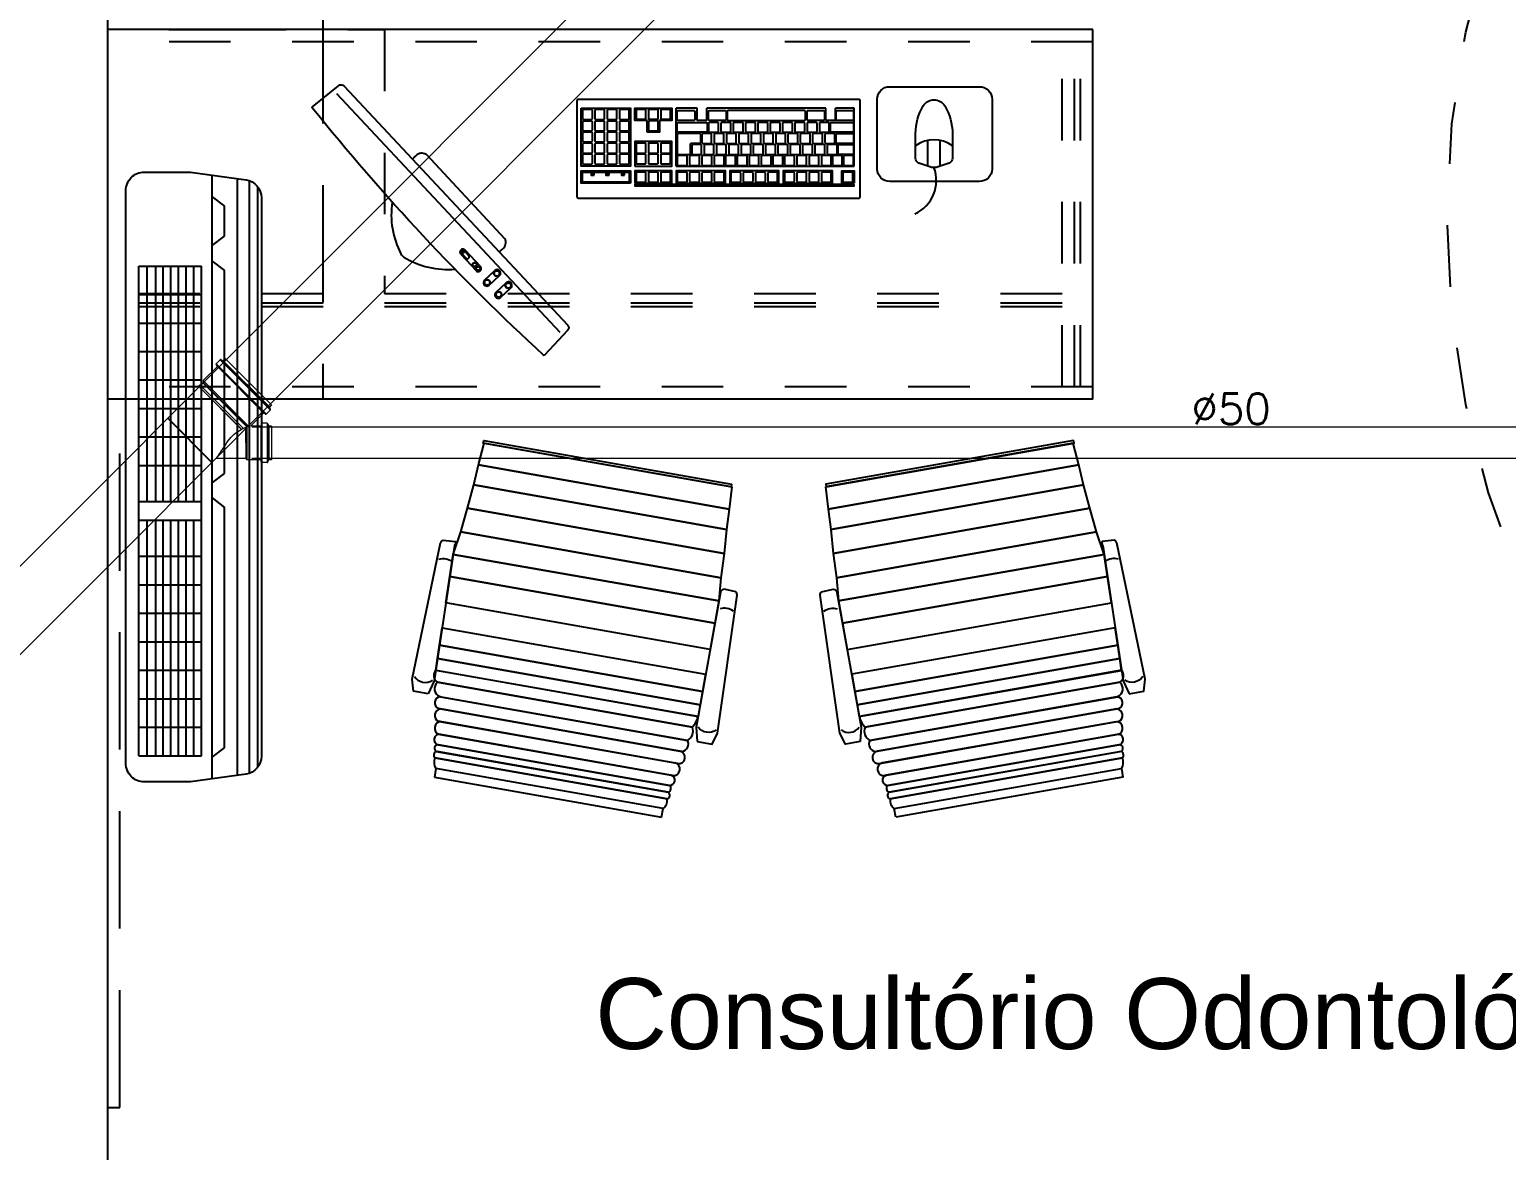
# Model space of a CAD drawing. Header units: millimetres. Extents: x 1573 to 2177, y 1587 to 1932.
# Drawn here: x 1780.855 to 1783.253, y 1907.322 to 1909.142 of the extents above; entities that cross this region are included whole.
import ezdxf
from ezdxf.enums import TextEntityAlignment as Align

# ---------------------------------------------------------------- set-up
doc = ezdxf.new("R2010")
doc.units = ezdxf.units.MM
doc.header["$LTSCALE"] = 0.03
doc.linetypes.add('HIDDEN', pattern=[9.525, 6.35, -3.175])
for name, color, linetype in [('-HIDRO', 8, 'Continuous'), ('Texto-Tubos', 7, 'Continuous'), ('Tinterno', 9, 'Continuous')]:
    doc.layers.add(name, color=color, linetype=linetype)
doc.layers.add('TigreCad', color=2, linetype='Continuous', lineweight=13)
doc.styles.add('ARIAL', font='arial.ttf')
doc.styles.add('TCTUBOS-TXT', font='txt.shx')

# ---------------------------------------------------------------- blocks, each defined once
blk = doc.blocks.new('26277469p')
at = {"layer": 'TigreCad'}
for p, q in [((78, 50.8), (6, 50.8)), ((78, 50.8), (78.1, 52.3)), ((78, -46.9), (78, 50.8)), ((78.1, -46.9), (78.1, 52.3)), ((81.1, 52.3), (78.1, 52.3)), ((81.1, -47.9), (81.1, 52.3)), ((81.2, 50.8), (81.1, 52.3)), ((81.2, -48), (81.2, 50.8)), ((87.4, 50.8), (81.2, 50.8)), ((89.8, 53.2), (87.4, 50.8)), ((89.8, -51.8), (89.8, 53.2)), ((121.7, 53.2), (89.8, 53.2)), ((122.9, 56.7), (122.7, 54.2)), ((133.3, 57.6), (123.9, 57.6)), ((123.9, 56.6), (123.9, -56.7)), ((133.3, 56.6), (133.3, -56.7)), ((134.3, 56.9), (135.1, 54)), ((140.5, 53.2), (136.1, 53.2)), ((140.5, 53.2), (140.5, -53.3)), ((14.9, -50.8), (6, -50.8)), ((49.6, -85.4), (14.9, -50.8)), ((49.6, -88.3), (87.3, -50.5)), ((106.9, -63.4), (63.4, -106.9)), ((113.6, -70.1), (70.1, -113.6)), ((103.4, -64.8), (93.6, -55)), ((121.7, -53.3), (94.3, -53.3)), ((106.8, -63.1), (104.8, -64.8)), ((114.4, -69.4), (108.2, -63.2)), ((114.5, -70.6), (113, -73.3)), ((122.9, -56.7), (122.7, -54.2)), ((133.3, -57.7), (123.9, -57.7)), ((134.3, -56.9), (135.1, -54)), ((140.5, -53.3), (136.1, -53.3)), ((49.6, -88.3), (49.6, -85.4)), ((64.8, -103.4), (49.6, -88.3)), ((116.2, -77.5), (77.5, -116.2)), ((116.2, -77.5), (113.1, -74.5)), ((63.1, -106.8), (64.8, -104.8)), ((69.4, -114.4), (63.2, -108.2)), ((70.6, -114.5), (73.3, -113)), ((77.5, -116.2), (74.5, -113.1))]:
    blk.add_line(p, q, dxfattribs=at)
blk.add_lwpolyline([(15.8, -51.2, -0.013476), (38.9, -47.1, -0.106485), (67.2, -44.2, -0.09207), (93.5, -53.8, -0.112954)], format="xyb", dxfattribs=at)
for centre, start, end in [((121.7, 54.2), 270, 355), ((123.9, 56.6), 90, 175), ((133.3, 56.6), 15, 90), ((136.1, 54.2), 195, 270), ((14.9, -51.8), 34.2682, 90), ((94.3, -54.3), 90, 225), ((104.1, -64.1), 225, 310), ((107.4, -63.9), 45, 130), ((113.6, -70.1), 330, 45), ((121.7, -54.3), 5, 90), ((123.9, -56.7), 185, 270), ((133.3, -56.7), 270, 345), ((136.1, -54.3), 90, 165), ((113.8, -73.8), 150, 225), ((63.9, -107.4), 140, 225), ((64.1, -104.1), 320, 45), ((70.1, -113.6), 225, 300), ((73.8, -113.8), 45, 120)]:
    blk.add_arc(centre, 1, start, end, dxfattribs=at)
at = {"layer": 'Tinterno'}
for p, q in [((6, 50.8), (6, -50.8)), ((87.4, -50.6), (87.4, 50.8)), ((122.6, 53.2), (122.6, -53.3)), ((135.3, 53.2), (135.3, -53.3)), ((85.3, -49.6), (49.6, -85.4)), ((104.1, -65.4), (65.4, -104.1)), ((112.6, -73.9), (73.9, -112.6))]:
    blk.add_line(p, q, dxfattribs=at)

msp = doc.modelspace()

# ---------------------------------------------------------------- linework, layer by layer
at = {"layer": '-HIDRO'}
for p, q in [((1780.9811, 1910.3416), (1780.9811, 1907.2415)), ((1782.5812, 1909.1416), (1780.9811, 1909.1416)), ((1782.5812, 1908.5416), (1782.5812, 1909.1416)), ((1781.3532, 1909.038), (1781.7157, 1908.6504)), ((1781.9045, 1908.92), (1781.9045, 1909.0139)), ((1781.9385, 1909.0139), (1781.9045, 1909.0139)), ((1781.9385, 1908.9939), (1781.9385, 1909.0139)), ((1781.9545, 1908.9939), (1781.9545, 1909.0139)), ((1782.1475, 1909.0139), (1781.9545, 1909.0139)), ((1782.1475, 1908.9939), (1782.1475, 1909.0139)), ((1782.1635, 1908.9939), (1782.1635, 1909.0139)), ((1782.1935, 1909.0139), (1782.1635, 1909.0139)), ((1782.1935, 1908.92), (1782.1935, 1909.0139)), ((1781.8575, 1908.9748), (1781.8575, 1908.994)), ((1781.8755, 1908.9787), (1781.8755, 1908.9918)), ((1781.9545, 1908.9939), (1781.9385, 1908.9939)), ((1782.1635, 1908.9939), (1782.1475, 1908.9939)), ((1782.3133, 1908.9198), (1782.3133, 1908.9616)), ((1782.3333, 1908.9198), (1782.3333, 1908.9616)), ((1781.4985, 1908.939), (1781.6266, 1908.802)), ((1781.9045, 1908.92), (1782.1935, 1908.92)), ((1781.555, 1908.7767), (1781.5797, 1908.7504)), ((1781.5607, 1908.782), (1781.5564, 1908.778)), ((1781.5564, 1908.778), (1781.5635, 1908.7704)), ((1781.5607, 1908.782), (1781.5678, 1908.7744)), ((1781.5621, 1908.7833), (1781.5867, 1908.757)), ((1781.5941, 1908.7352), (1781.6097, 1908.7498)), ((1781.6016, 1908.7271), (1781.6172, 1908.7417)), ((1781.6126, 1908.7154), (1781.6282, 1908.73)), ((1781.6201, 1908.7073), (1781.6357, 1908.7219)), ((1782.5812, 1908.5416), (1780.9811, 1908.5416)), ((1781.5835, 1908.4349), (1781.5928, 1908.4699)), ((1781.5928, 1908.4699), (1781.9952, 1908.399)), ((1782.5493, 1908.4699), (1782.1469, 1908.399)), ((1782.5586, 1908.4349), (1782.5493, 1908.4699)), ((1781.5759, 1908.4023), (1781.5835, 1908.4349)), ((1781.5835, 1908.4349), (1781.9905, 1908.3631)), ((1781.9905, 1908.3631), (1781.5835, 1908.4349)), ((1782.5586, 1908.4349), (1782.1516, 1908.3631)), ((1782.1516, 1908.3631), (1782.5586, 1908.4349)), ((1782.5662, 1908.4023), (1782.5586, 1908.4349)), ((1781.5656, 1908.3644), (1781.5759, 1908.4023)), ((1781.5759, 1908.4023), (1781.9865, 1908.3299)), ((1781.9865, 1908.3299), (1781.5759, 1908.4023)), ((1781.9952, 1908.399), (1781.9905, 1908.3631)), ((1782.1469, 1908.399), (1782.1516, 1908.3631)), ((1782.5662, 1908.4023), (1782.1556, 1908.3299)), ((1782.1556, 1908.3299), (1782.5662, 1908.4023)), ((1782.5765, 1908.3644), (1782.5662, 1908.4023)), ((1781.5548, 1908.3259), (1781.5656, 1908.3644)), ((1781.5656, 1908.3644), (1781.9828, 1908.2908)), ((1781.9828, 1908.2908), (1781.5656, 1908.3644)), ((1781.9905, 1908.3631), (1781.9865, 1908.3299)), ((1782.1516, 1908.3631), (1782.1556, 1908.3299)), ((1782.5765, 1908.3644), (1782.1593, 1908.2908)), ((1782.1593, 1908.2908), (1782.5765, 1908.3644)), ((1782.5873, 1908.3259), (1782.5765, 1908.3644)), ((1781.5426, 1908.2894), (1781.5548, 1908.3259)), ((1781.5548, 1908.3259), (1781.9774, 1908.2514)), ((1781.9774, 1908.2514), (1781.5548, 1908.3259)), ((1781.9865, 1908.3299), (1781.9828, 1908.2908)), ((1782.1556, 1908.3299), (1782.1593, 1908.2908)), ((1782.5873, 1908.3259), (1782.1647, 1908.2514)), ((1782.1647, 1908.2514), (1782.5873, 1908.3259)), ((1782.5995, 1908.2894), (1782.5873, 1908.3259)), ((1781.5372, 1908.2538), (1781.5426, 1908.2894)), ((1781.974, 1908.2139), (1781.5426, 1908.2894)), ((1781.5426, 1908.2894), (1781.974, 1908.2139)), ((1781.9828, 1908.2908), (1781.9774, 1908.2514)), ((1782.1593, 1908.2908), (1782.1647, 1908.2514)), ((1782.1681, 1908.2139), (1782.5995, 1908.2894)), ((1782.5995, 1908.2894), (1782.1681, 1908.2139)), ((1782.6048, 1908.2538), (1782.5995, 1908.2894)), ((1781.5308, 1908.2108), (1781.5372, 1908.2538)), ((1781.9675, 1908.1779), (1781.5372, 1908.2538)), ((1781.5372, 1908.2538), (1781.9675, 1908.1779)), ((1781.9774, 1908.2514), (1781.974, 1908.2139)), ((1782.1647, 1908.2514), (1782.1681, 1908.2139)), ((1782.1746, 1908.1779), (1782.6048, 1908.2538)), ((1782.6048, 1908.2538), (1782.1746, 1908.1779)), ((1782.6113, 1908.2108), (1782.6048, 1908.2538)), ((1781.9598, 1908.1352), (1781.5308, 1908.2108)), ((1781.974, 1908.2139), (1781.9675, 1908.1779)), ((1782.1681, 1908.2139), (1782.1746, 1908.1779)), ((1782.1823, 1908.1352), (1782.6113, 1908.2108)), ((1781.9675, 1908.1779), (1781.9598, 1908.1352)), ((1782.1746, 1908.1779), (1782.1823, 1908.1352)), ((1781.5205, 1908.1419), (1781.5247, 1908.1702)), ((1781.5247, 1908.1702), (1781.9525, 1908.0948)), ((1782.6174, 1908.1702), (1782.1896, 1908.0948)), ((1782.6216, 1908.1419), (1782.6174, 1908.1702)), ((1781.5172, 1908.1203), (1781.5205, 1908.1419)), ((1781.9474, 1908.0667), (1781.5205, 1908.1419)), ((1781.5205, 1908.1419), (1781.9474, 1908.0667)), ((1782.1947, 1908.0667), (1782.6216, 1908.1419)), ((1782.6216, 1908.1419), (1782.1947, 1908.0667)), ((1782.6249, 1908.1203), (1782.6216, 1908.1419)), ((1781.5144, 1908.1011), (1781.5172, 1908.1203)), ((1781.9435, 1908.0451), (1781.5172, 1908.1203)), ((1781.5172, 1908.1203), (1781.9435, 1908.0451)), ((1782.1986, 1908.0451), (1782.6249, 1908.1203)), ((1782.6249, 1908.1203), (1782.1986, 1908.0451)), ((1782.6277, 1908.1011), (1782.6249, 1908.1203)), ((1781.5144, 1908.1013), (1781.9401, 1908.026)), ((1781.9401, 1908.026), (1781.5144, 1908.1011)), ((1781.9309, 1908.0088), (1781.5169, 1908.0818)), ((1781.5169, 1908.0818), (1781.9309, 1908.0088)), ((1781.9525, 1908.0948), (1781.9474, 1908.0667)), ((1782.1896, 1908.0948), (1782.1947, 1908.0667)), ((1782.6277, 1908.1013), (1782.202, 1908.026)), ((1782.202, 1908.026), (1782.6277, 1908.1011)), ((1782.2112, 1908.0088), (1782.6252, 1908.0818)), ((1782.6252, 1908.0818), (1782.2112, 1908.0088)), ((1781.923, 1907.9875), (1781.5205, 1908.0584)), ((1781.5221, 1908.0582), (1781.923, 1907.9875)), ((1781.9474, 1908.0667), (1781.9435, 1908.0451)), ((1782.1947, 1908.0667), (1782.1986, 1908.0451)), ((1782.219, 1907.9875), (1782.6216, 1908.0584)), ((1782.62, 1908.0582), (1782.219, 1907.9875)), ((1781.9137, 1907.9695), (1781.5188, 1908.0391)), ((1781.5219, 1908.0386), (1781.9105, 1907.9701)), ((1781.9435, 1908.0451), (1781.9401, 1908.026)), ((1782.1986, 1908.0451), (1782.202, 1908.026)), ((1782.2284, 1907.9695), (1782.6233, 1908.0391)), ((1782.6202, 1908.0386), (1782.2316, 1907.9701)), ((1781.907, 1907.9499), (1781.5183, 1908.0185)), ((1781.5231, 1908.0176), (1781.9023, 1907.9508)), ((1782.2351, 1907.9499), (1782.6237, 1908.0185)), ((1782.619, 1908.0176), (1782.2398, 1907.9508)), ((1781.8987, 1907.9306), (1781.5195, 1907.9974)), ((1781.5215, 1907.9971), (1781.8967, 1907.9309)), ((1782.2434, 1907.9306), (1782.6226, 1907.9974)), ((1782.6205, 1907.9971), (1782.2454, 1907.9309)), ((1781.5128, 1907.9589), (1781.8899, 1907.8924)), ((1781.8899, 1907.8924), (1781.5128, 1907.9589)), ((1781.5128, 1907.9589), (1781.8899, 1907.8924)), ((1781.5147, 1907.9696), (1781.8918, 1907.9032)), ((1781.8918, 1907.9032), (1781.5166, 1907.9693)), ((1781.8937, 1907.9141), (1781.5186, 1907.9803)), ((1781.5186, 1907.9803), (1781.8937, 1907.9141)), ((1782.2484, 1907.9141), (1782.6235, 1907.9803)), ((1782.6235, 1907.9803), (1782.2484, 1907.9141)), ((1782.6274, 1907.9696), (1782.2503, 1907.9032)), ((1782.2503, 1907.9032), (1782.6254, 1907.9693)), ((1782.6293, 1907.9589), (1782.2522, 1907.8924)), ((1782.2522, 1907.8924), (1782.6293, 1907.9589)), ((1782.6293, 1907.9589), (1782.2522, 1907.8924)), ((1781.5144, 1907.9417), (1781.512, 1907.9278)), ((1781.8833, 1907.8766), (1781.5144, 1907.9417)), ((1781.8833, 1907.8766), (1781.5144, 1907.9417)), ((1781.8833, 1907.8766), (1781.5144, 1907.9417)), ((1782.2588, 1907.8766), (1782.6277, 1907.9417)), ((1782.2588, 1907.8766), (1782.6277, 1907.9417)), ((1782.2588, 1907.8766), (1782.6277, 1907.9417)), ((1782.6277, 1907.9417), (1782.6301, 1907.9278)), ((1781.512, 1907.9278), (1781.8808, 1907.8627)), ((1782.6301, 1907.9278), (1782.2613, 1907.8627)), ((1781.8808, 1907.8627), (1781.8833, 1907.8766)), ((1782.2613, 1907.8627), (1782.2588, 1907.8766))]:
    msp.add_line(p, q, dxfattribs=at)
at = {"layer": '-HIDRO', "linetype": 'HIDDEN'}
for p, q in [((1781.3311, 1910.3416), (1781.3311, 1908.5416)), ((1781.0811, 1909.1416), (1781.4311, 1909.1416)), ((1781.3311, 1908.5416), (1780.9811, 1908.5416)), ((1781.0011, 1907.3915), (1781.0011, 1908.5416)), ((1780.9811, 1907.3915), (1781.0011, 1907.3915))]:
    msp.add_line(p, q, dxfattribs=at)
at = {"layer": '-HIDRO', "linetype": 'HIDDEN', "ltscale": 0.3}
for p, q in [((1781.4311, 1909.1416), (1781.4311, 1908.7126)), ((1782.5312, 1908.7126), (1780.9811, 1908.7126)), ((1782.5312, 1908.6976), (1780.9811, 1908.6976)), ((1782.5312, 1908.6916), (1780.9811, 1908.6916))]:
    msp.add_line(p, q, dxfattribs=at)
at = {"layer": '-HIDRO', "linetype": 'HIDDEN', "ltscale": 0.5}
for p, q in [((1782.5812, 1909.1216), (1780.9811, 1909.1216)), ((1782.5312, 1908.5616), (1782.5312, 1909.1216)), ((1782.5512, 1908.5616), (1782.5512, 1909.1216)), ((1782.5612, 1908.5616), (1782.5612, 1909.1216)), ((1782.5812, 1908.5616), (1780.9811, 1908.5616))]:
    msp.add_line(p, q, dxfattribs=at)
at = {"layer": '-HIDRO', "ltscale": 0.5}
for p, q in [((1781.1511, 1907.9249), (1781.1511, 1908.9053)), ((1781.1923, 1907.9305), (1781.1923, 1908.8996)), ((1781.212, 1907.934), (1781.212, 1908.8961)), ((1781.1511, 1908.8701), (1781.1713, 1908.8546)), ((1781.2252, 1907.9441), (1781.2252, 1908.886)), ((1781.1713, 1908.8061), (1781.1713, 1908.8546)), ((1781.1511, 1908.7907), (1781.1713, 1908.8061)), ((1781.0323, 1908.2401), (1781.0323, 1908.7576)), ((1781.0323, 1908.7576), (1781.1341, 1908.7576)), ((1781.0455, 1908.3751), (1781.0455, 1908.7576)), ((1781.0595, 1908.3751), (1781.0595, 1908.7576)), ((1781.0716, 1908.3751), (1781.0716, 1908.7576)), ((1781.0841, 1908.3751), (1781.0841, 1908.7576)), ((1781.0966, 1908.3751), (1781.0966, 1908.7576)), ((1781.1091, 1908.3751), (1781.1091, 1908.7576)), ((1781.1216, 1908.3751), (1781.1216, 1908.7576)), ((1781.1341, 1908.2401), (1781.1341, 1908.7576)), ((1781.1511, 1908.7655), (1781.1713, 1908.7501)), ((1781.1713, 1908.421), (1781.1713, 1908.7501)), ((1781.0323, 1908.7113), (1781.1341, 1908.7113)), ((1781.0323, 1908.6651), (1781.1341, 1908.6651)), ((1781.0323, 1908.6188), (1781.1341, 1908.6188)), ((1781.0323, 1908.5726), (1781.1341, 1908.5726)), ((1781.0323, 1908.5263), (1781.1341, 1908.5263)), ((1781.0323, 1908.4801), (1781.1341, 1908.4801)), ((1781.0323, 1908.4338), (1781.1341, 1908.4338)), ((1781.1511, 1908.4055), (1781.1713, 1908.421)), ((1781.0323, 1908.3751), (1781.1341, 1908.3751)), ((1781.1511, 1908.381), (1781.1713, 1908.3655)), ((1781.0323, 1908.3451), (1781.1341, 1908.3451)), ((1781.0455, 1907.9626), (1781.0455, 1908.3451)), ((1781.0595, 1907.9626), (1781.0595, 1908.3451)), ((1781.0716, 1907.9626), (1781.0716, 1908.3451)), ((1781.0841, 1907.9626), (1781.0841, 1908.3451)), ((1781.0966, 1907.9626), (1781.0966, 1908.3451)), ((1781.1091, 1907.9626), (1781.1091, 1908.3451)), ((1781.1216, 1907.9626), (1781.1216, 1908.3451)), ((1781.1713, 1907.9755), (1781.1713, 1908.3655)), ((1781.0323, 1908.2863), (1781.1341, 1908.2863)), ((1781.0323, 1908.2401), (1781.1341, 1908.2401)), ((1781.0323, 1907.9626), (1781.0323, 1908.2401)), ((1781.1341, 1907.9626), (1781.1341, 1908.2401)), ((1781.0323, 1908.1938), (1781.1341, 1908.1938)), ((1781.0323, 1908.1476), (1781.1341, 1908.1476)), ((1781.0323, 1908.1013), (1781.1341, 1908.1013)), ((1781.0323, 1908.0551), (1781.1341, 1908.0551)), ((1781.0323, 1908.0088), (1781.1341, 1908.0088)), ((1781.0323, 1907.9626), (1781.1341, 1907.9626)), ((1781.1511, 1907.9601), (1781.1713, 1907.9755))]:
    msp.add_line(p, q, dxfattribs=at)
at = {"layer": '-HIDRO'}
for points in [[(1781.3563, 1909.0504, -0.395059), (1781.3657, 1909.0498), (1781.7283, 1908.6622, -0.395059), (1781.7283, 1908.6528), (1781.6911, 1908.6131, -0.255546), (1781.6898, 1908.6126, -0.038223), (1781.3137, 1909.0147, -0.255546), (1781.3142, 1909.0159)], [(1782.4175, 1908.9151, -0.414214), (1782.3972, 1908.8949), (1782.2514, 1908.8949, -0.414214), (1782.2312, 1908.9151), (1782.2312, 1909.0285, -0.414214), (1782.2514, 1909.0488), (1782.3972, 1909.0488, -0.414214), (1782.4175, 1909.0285)], [(1782.2035, 1908.87), (1782.2035, 1909.026, 0.414214), (1782.2015, 1909.028), (1781.7455, 1909.028, 0.414214), (1781.7435, 1909.026), (1781.7435, 1908.87, 0.414214), (1781.7455, 1908.868), (1782.2015, 1908.868, 0.414214)], [(1782.3533, 1908.9326, -0.320037), (1782.3477, 1908.9248), (1782.3299, 1908.9187, -0.167465), (1782.3166, 1908.9187), (1782.2988, 1908.9248, -0.320037), (1782.2933, 1908.9326), (1782.2933, 1908.973, -0.131312), (1782.3057, 1909.0176, -0.570686), (1782.3408, 1909.0176, -0.131312), (1782.3533, 1908.973)], [(1781.7525, 1908.9973, 0.414214), (1781.754, 1908.9958), (1781.767, 1908.9958, 0.414214), (1781.7685, 1908.9973), (1781.7685, 1909.0103, 0.414214), (1781.767, 1909.0118), (1781.754, 1909.0118, 0.414214), (1781.7525, 1909.0103)], [(1781.7525, 1908.9786, 0.414214), (1781.754, 1908.9771), (1781.767, 1908.9771, 0.414214), (1781.7685, 1908.9786), (1781.7685, 1908.9916, 0.414214), (1781.767, 1908.9931), (1781.754, 1908.9931, 0.414214), (1781.7525, 1908.9916)], [(1781.7725, 1908.9973, 0.414214), (1781.774, 1908.9958), (1781.787, 1908.9958, 0.414214), (1781.7885, 1908.9973), (1781.7885, 1909.0103, 0.414214), (1781.787, 1909.0118), (1781.774, 1909.0118, 0.414214), (1781.7725, 1909.0103)], [(1781.7725, 1908.9786, 0.414214), (1781.774, 1908.9771), (1781.787, 1908.9771, 0.414214), (1781.7885, 1908.9786), (1781.7885, 1908.9916, 0.414214), (1781.787, 1908.9931), (1781.774, 1908.9931, 0.414214), (1781.7725, 1908.9916)], [(1781.7925, 1908.9973, 0.414214), (1781.794, 1908.9958), (1781.807, 1908.9958, 0.414214), (1781.8085, 1908.9973), (1781.8085, 1909.0103, 0.414214), (1781.807, 1909.0118), (1781.794, 1909.0118, 0.414214), (1781.7925, 1909.0103)], [(1781.7925, 1908.9786, 0.414214), (1781.794, 1908.9771), (1781.807, 1908.9771, 0.414214), (1781.8085, 1908.9786), (1781.8085, 1908.9916, 0.414214), (1781.807, 1908.9931), (1781.794, 1908.9931, 0.414214), (1781.7925, 1908.9916)], [(1781.8125, 1908.9973, 0.414214), (1781.814, 1908.9958), (1781.827, 1908.9958, 0.414214), (1781.8285, 1908.9973), (1781.8285, 1909.0103, 0.414214), (1781.827, 1909.0118), (1781.814, 1909.0118, 0.414214), (1781.8125, 1909.0103)], [(1781.8125, 1908.9786, 0.414214), (1781.814, 1908.9771), (1781.827, 1908.9771, 0.414214), (1781.8285, 1908.9786), (1781.8285, 1908.9916, 0.414214), (1781.827, 1908.9931), (1781.814, 1908.9931, 0.414214), (1781.8125, 1908.9916)], [(1781.8395, 1908.9974, 0.414214), (1781.841, 1908.9959), (1781.854, 1908.9959, 0.414214), (1781.8555, 1908.9974), (1781.8555, 1909.0104, 0.414214), (1781.854, 1909.0119), (1781.841, 1909.0119, 0.414214), (1781.8395, 1909.0104)], [(1781.8595, 1908.9974, 0.414214), (1781.861, 1908.9959), (1781.874, 1908.9959, 0.414214), (1781.8755, 1908.9974), (1781.8755, 1909.0104, 0.414214), (1781.874, 1909.0119), (1781.861, 1909.0119, 0.414214), (1781.8595, 1909.0104)], [(1781.8595, 1908.9787, 0.414214), (1781.861, 1908.9772), (1781.874, 1908.9772, 0.414214), (1781.8755, 1908.9787), (1781.8755, 1908.9917, 0.414214), (1781.874, 1908.9932), (1781.861, 1908.9932, 0.414214), (1781.8595, 1908.9917)], [(1781.8795, 1908.9974, 0.414214), (1781.881, 1908.9959), (1781.894, 1908.9959, 0.414214), (1781.8955, 1908.9974), (1781.8955, 1909.0104, 0.414214), (1781.894, 1909.0119), (1781.881, 1909.0119, 0.414214), (1781.8795, 1909.0104)], [(1781.9333, 1908.9939), (1781.908, 1908.9939, -0.414214), (1781.9065, 1908.9954), (1781.9065, 1909.0085, -0.414214), (1781.908, 1909.01), (1781.9333, 1909.01, -0.414214), (1781.9348, 1909.0085), (1781.9348, 1908.9954, -0.414214)], [(1781.955, 1908.9763, -0.414214), (1781.9535, 1908.9748), (1781.908, 1908.9748, -0.414214), (1781.9065, 1908.9763), (1781.9065, 1908.9894, -0.414214), (1781.908, 1908.9909), (1781.9535, 1908.9909, -0.414214), (1781.955, 1908.9894)], [(1781.9841, 1908.9939), (1781.9588, 1908.9939, -0.414214), (1781.9573, 1908.9954), (1781.9573, 1909.0085, -0.414214), (1781.9588, 1909.01), (1781.9841, 1909.01, -0.414214), (1781.9856, 1909.0085), (1781.9856, 1908.9954, -0.414214)], [(1781.9573, 1908.9763, 0.414214), (1781.9588, 1908.9748), (1781.9718, 1908.9748, 0.414214), (1781.9733, 1908.9763), (1781.9733, 1908.9893, 0.414214), (1781.9718, 1908.9908), (1781.9588, 1908.9908, 0.414214), (1781.9573, 1908.9893)], [(1781.9773, 1908.9763, 0.414214), (1781.9788, 1908.9748), (1781.9918, 1908.9748, 0.414214), (1781.9933, 1908.9763), (1781.9933, 1908.9893, 0.414214), (1781.9918, 1908.9908), (1781.9788, 1908.9908, 0.414214), (1781.9773, 1908.9893)], [(1781.9876, 1909.0085), (1781.9876, 1908.9954, 0.414214), (1781.9891, 1908.9939), (1782.1129, 1908.9939, 0.414214), (1782.1144, 1908.9954), (1782.1144, 1909.0085, 0.414214), (1782.1129, 1909.01), (1781.9891, 1909.01, 0.414214)], [(1781.9973, 1908.9763, 0.414214), (1781.9988, 1908.9748), (1782.0118, 1908.9748, 0.414214), (1782.0133, 1908.9763), (1782.0133, 1908.9893, 0.414214), (1782.0118, 1908.9908), (1781.9988, 1908.9908, 0.414214), (1781.9973, 1908.9893)], [(1782.0173, 1908.9763, 0.414214), (1782.0188, 1908.9748), (1782.0318, 1908.9748, 0.414214), (1782.0333, 1908.9763), (1782.0333, 1908.9893, 0.414214), (1782.0318, 1908.9908), (1782.0188, 1908.9908, 0.414214), (1782.0173, 1908.9893)], [(1782.0373, 1908.9763, 0.414214), (1782.0388, 1908.9748), (1782.0518, 1908.9748, 0.414214), (1782.0533, 1908.9763), (1782.0533, 1908.9893, 0.414214), (1782.0518, 1908.9908), (1782.0388, 1908.9908, 0.414214), (1782.0373, 1908.9893)], [(1782.0573, 1908.9763, 0.414214), (1782.0588, 1908.9748), (1782.0718, 1908.9748, 0.414214), (1782.0733, 1908.9763), (1782.0733, 1908.9893, 0.414214), (1782.0718, 1908.9908), (1782.0588, 1908.9908, 0.414214), (1782.0573, 1908.9893)], [(1782.0773, 1908.9763, 0.414214), (1782.0788, 1908.9748), (1782.0918, 1908.9748, 0.414214), (1782.0933, 1908.9763), (1782.0933, 1908.9893, 0.414214), (1782.0918, 1908.9908), (1782.0788, 1908.9908, 0.414214), (1782.0773, 1908.9893)], [(1782.0973, 1908.9763, 0.414214), (1782.0988, 1908.9748), (1782.1118, 1908.9748, 0.414214), (1782.1133, 1908.9763), (1782.1133, 1908.9893, 0.414214), (1782.1118, 1908.9908), (1782.0988, 1908.9908, 0.414214), (1782.0973, 1908.9893)], [(1782.1172, 1909.0085, -0.414214), (1782.1187, 1909.01), (1782.144, 1909.01, -0.414214), (1782.1455, 1909.0085), (1782.1455, 1908.9954, -0.414214), (1782.144, 1908.9939), (1782.1187, 1908.9939, -0.414214), (1782.1172, 1908.9954)], [(1782.1173, 1908.9763, 0.414214), (1782.1188, 1908.9748), (1782.1318, 1908.9748, 0.414214), (1782.1333, 1908.9763), (1782.1333, 1908.9893, 0.414214), (1782.1318, 1908.9908), (1782.1188, 1908.9908, 0.414214), (1782.1173, 1908.9893)], [(1782.1373, 1908.9763, 0.414214), (1782.1388, 1908.9748), (1782.1518, 1908.9748, 0.414214), (1782.1533, 1908.9763), (1782.1533, 1908.9893, 0.414214), (1782.1518, 1908.9908), (1782.1388, 1908.9908, 0.414214), (1782.1373, 1908.9893)], [(1782.1925, 1908.9894), (1782.1925, 1908.9763, -0.414214), (1782.191, 1908.9748), (1782.1568, 1908.9748, -0.414214), (1782.1553, 1908.9763), (1782.1553, 1908.9894, -0.414214), (1782.1568, 1908.9909), (1782.191, 1908.9909, -0.414214)], [(1782.191, 1908.9939), (1782.1657, 1908.9939, -0.414214), (1782.1642, 1908.9954), (1782.1642, 1909.0085, -0.414214), (1782.1657, 1909.01), (1782.191, 1909.01, -0.414214), (1782.1925, 1909.0085), (1782.1925, 1908.9954, -0.414214)], [(1781.7525, 1908.9607, 0.414214), (1781.754, 1908.9592), (1781.767, 1908.9592, 0.414214), (1781.7685, 1908.9607), (1781.7685, 1908.9737, 0.414214), (1781.767, 1908.9752), (1781.754, 1908.9752, 0.414214), (1781.7525, 1908.9737)], [(1781.7725, 1908.9607, 0.414214), (1781.774, 1908.9592), (1781.787, 1908.9592, 0.414214), (1781.7885, 1908.9607), (1781.7885, 1908.9737, 0.414214), (1781.787, 1908.9752), (1781.774, 1908.9752, 0.414214), (1781.7725, 1908.9737)], [(1781.7925, 1908.9607, 0.414214), (1781.794, 1908.9592), (1781.807, 1908.9592, 0.414214), (1781.8085, 1908.9607), (1781.8085, 1908.9737, 0.414214), (1781.807, 1908.9752), (1781.794, 1908.9752, 0.414214), (1781.7925, 1908.9737)], [(1781.8125, 1908.9607, 0.414214), (1781.814, 1908.9592), (1781.827, 1908.9592, 0.414214), (1781.8285, 1908.9607), (1781.8285, 1908.9737, 0.414214), (1781.827, 1908.9752), (1781.814, 1908.9752, 0.414214), (1781.8125, 1908.9737)], [(1781.9429, 1908.9728), (1781.908, 1908.9728, 0.414214), (1781.9065, 1908.9713), (1781.9065, 1908.9402, 0.414214), (1781.908, 1908.9387), (1781.9265, 1908.9387, 0.414214), (1781.928, 1908.9402), (1781.928, 1908.9557, -0.414214), (1781.9295, 1908.9572), (1781.9429, 1908.9572, 0.414214), (1781.9444, 1908.9587), (1781.9444, 1908.9713, 0.414214)], [(1781.9462, 1908.9583, 0.414214), (1781.9477, 1908.9568), (1781.9607, 1908.9568, 0.414214), (1781.9622, 1908.9583), (1781.9622, 1908.9713, 0.414214), (1781.9607, 1908.9728), (1781.9477, 1908.9728, 0.414214), (1781.9462, 1908.9713)], [(1781.9662, 1908.9583, 0.414214), (1781.9677, 1908.9568), (1781.9807, 1908.9568, 0.414214), (1781.9822, 1908.9583), (1781.9822, 1908.9713, 0.414214), (1781.9807, 1908.9728), (1781.9677, 1908.9728, 0.414214), (1781.9662, 1908.9713)], [(1781.9862, 1908.9583, 0.414214), (1781.9877, 1908.9568), (1782.0007, 1908.9568, 0.414214), (1782.0022, 1908.9583), (1782.0022, 1908.9713, 0.414214), (1782.0007, 1908.9728), (1781.9877, 1908.9728, 0.414214), (1781.9862, 1908.9713)], [(1782.0062, 1908.9583, 0.414214), (1782.0077, 1908.9568), (1782.0207, 1908.9568, 0.414214), (1782.0222, 1908.9583), (1782.0222, 1908.9713, 0.414214), (1782.0207, 1908.9728), (1782.0077, 1908.9728, 0.414214), (1782.0062, 1908.9713)], [(1782.0262, 1908.9583, 0.414214), (1782.0277, 1908.9568), (1782.0407, 1908.9568, 0.414214), (1782.0422, 1908.9583), (1782.0422, 1908.9713, 0.414214), (1782.0407, 1908.9728), (1782.0277, 1908.9728, 0.414214), (1782.0262, 1908.9713)], [(1782.0462, 1908.9583, 0.414214), (1782.0477, 1908.9568), (1782.0607, 1908.9568, 0.414214), (1782.0622, 1908.9583), (1782.0622, 1908.9713, 0.414214), (1782.0607, 1908.9728), (1782.0477, 1908.9728, 0.414214), (1782.0462, 1908.9713)], [(1782.0662, 1908.9583, 0.414214), (1782.0677, 1908.9568), (1782.0807, 1908.9568, 0.414214), (1782.0822, 1908.9583), (1782.0822, 1908.9713, 0.414214), (1782.0807, 1908.9728), (1782.0677, 1908.9728, 0.414214), (1782.0662, 1908.9713)], [(1782.0862, 1908.9583, 0.414214), (1782.0877, 1908.9568), (1782.1007, 1908.9568, 0.414214), (1782.1022, 1908.9583), (1782.1022, 1908.9713, 0.414214), (1782.1007, 1908.9728), (1782.0877, 1908.9728, 0.414214), (1782.0862, 1908.9713)], [(1782.1062, 1908.9583, 0.414214), (1782.1077, 1908.9568), (1782.1207, 1908.9568, 0.414214), (1782.1222, 1908.9583), (1782.1222, 1908.9713, 0.414214), (1782.1207, 1908.9728), (1782.1077, 1908.9728, 0.414214), (1782.1062, 1908.9713)], [(1782.1262, 1908.9583, 0.414214), (1782.1277, 1908.9568), (1782.1407, 1908.9568, 0.414214), (1782.1422, 1908.9583), (1782.1422, 1908.9713, 0.414214), (1782.1407, 1908.9728), (1782.1277, 1908.9728, 0.414214), (1782.1262, 1908.9713)], [(1782.1462, 1908.9583, 0.414214), (1782.1477, 1908.9568), (1782.1607, 1908.9568, 0.414214), (1782.1622, 1908.9583), (1782.1622, 1908.9713, 0.414214), (1782.1607, 1908.9728), (1782.1477, 1908.9728, 0.414214), (1782.1462, 1908.9713)], [(1782.1925, 1908.9713), (1782.1925, 1908.9582, -0.414214), (1782.191, 1908.9567), (1782.1657, 1908.9567, -0.414214), (1782.1642, 1908.9582), (1782.1642, 1908.9713, -0.414214), (1782.1657, 1908.9728), (1782.191, 1908.9728, -0.414214)], [(1781.7525, 1908.9424, 0.414214), (1781.754, 1908.9409), (1781.767, 1908.9409, 0.414214), (1781.7685, 1908.9424), (1781.7685, 1908.9554, 0.414214), (1781.767, 1908.9569), (1781.754, 1908.9569, 0.414214), (1781.7525, 1908.9554)], [(1781.7725, 1908.9424, 0.414214), (1781.774, 1908.9409), (1781.787, 1908.9409, 0.414214), (1781.7885, 1908.9424), (1781.7885, 1908.9554, 0.414214), (1781.787, 1908.9569), (1781.774, 1908.9569, 0.414214), (1781.7725, 1908.9554)], [(1781.7925, 1908.9424, 0.414214), (1781.794, 1908.9409), (1781.807, 1908.9409, 0.414214), (1781.8085, 1908.9424), (1781.8085, 1908.9554, 0.414214), (1781.807, 1908.9569), (1781.794, 1908.9569, 0.414214), (1781.7925, 1908.9554)], [(1781.8125, 1908.9424, 0.414214), (1781.814, 1908.9409), (1781.827, 1908.9409, 0.414214), (1781.8285, 1908.9424), (1781.8285, 1908.9554, 0.414214), (1781.827, 1908.9569), (1781.814, 1908.9569, 0.414214), (1781.8125, 1908.9554)], [(1781.8395, 1908.9425, 0.414214), (1781.841, 1908.941), (1781.854, 1908.941, 0.414214), (1781.8555, 1908.9425), (1781.8555, 1908.9555, 0.414214), (1781.854, 1908.957), (1781.841, 1908.957, 0.414214), (1781.8395, 1908.9555)], [(1781.8595, 1908.9425, 0.414214), (1781.861, 1908.941), (1781.874, 1908.941, 0.414214), (1781.8755, 1908.9425), (1781.8755, 1908.9555, 0.414214), (1781.874, 1908.957), (1781.861, 1908.957, 0.414214), (1781.8595, 1908.9555)], [(1781.8795, 1908.9425, 0.414214), (1781.881, 1908.941), (1781.894, 1908.941, 0.414214), (1781.8955, 1908.9425), (1781.8955, 1908.9555, 0.414214), (1781.894, 1908.957), (1781.881, 1908.957, 0.414214), (1781.8795, 1908.9555)], [(1781.9299, 1908.9402, 0.414214), (1781.9314, 1908.9387), (1781.9444, 1908.9387, 0.414214), (1781.9459, 1908.9402), (1781.9459, 1908.9532, 0.414214), (1781.9444, 1908.9547), (1781.9314, 1908.9547, 0.414214), (1781.9299, 1908.9532)], [(1781.9499, 1908.9402, 0.414214), (1781.9514, 1908.9387), (1781.9644, 1908.9387, 0.414214), (1781.9659, 1908.9402), (1781.9659, 1908.9532, 0.414214), (1781.9644, 1908.9547), (1781.9514, 1908.9547, 0.414214), (1781.9499, 1908.9532)], [(1781.9699, 1908.9402, 0.414214), (1781.9714, 1908.9387), (1781.9844, 1908.9387, 0.414214), (1781.9859, 1908.9402), (1781.9859, 1908.9532, 0.414214), (1781.9844, 1908.9547), (1781.9714, 1908.9547, 0.414214), (1781.9699, 1908.9532)], [(1781.9899, 1908.9402, 0.414214), (1781.9914, 1908.9387), (1782.0044, 1908.9387, 0.414214), (1782.0059, 1908.9402), (1782.0059, 1908.9532, 0.414214), (1782.0044, 1908.9547), (1781.9914, 1908.9547, 0.414214), (1781.9899, 1908.9532)], [(1782.0099, 1908.9402, 0.414214), (1782.0114, 1908.9387), (1782.0244, 1908.9387, 0.414214), (1782.0259, 1908.9402), (1782.0259, 1908.9532, 0.414214), (1782.0244, 1908.9547), (1782.0114, 1908.9547, 0.414214), (1782.0099, 1908.9532)], [(1782.0299, 1908.9402, 0.414214), (1782.0314, 1908.9387), (1782.0444, 1908.9387, 0.414214), (1782.0459, 1908.9402), (1782.0459, 1908.9532, 0.414214), (1782.0444, 1908.9547), (1782.0314, 1908.9547, 0.414214), (1782.0299, 1908.9532)], [(1782.0499, 1908.9402, 0.414214), (1782.0514, 1908.9387), (1782.0644, 1908.9387, 0.414214), (1782.0659, 1908.9402), (1782.0659, 1908.9532, 0.414214), (1782.0644, 1908.9547), (1782.0514, 1908.9547, 0.414214), (1782.0499, 1908.9532)], [(1782.0699, 1908.9402, 0.414214), (1782.0714, 1908.9387), (1782.0844, 1908.9387, 0.414214), (1782.0859, 1908.9402), (1782.0859, 1908.9532, 0.414214), (1782.0844, 1908.9547), (1782.0714, 1908.9547, 0.414214), (1782.0699, 1908.9532)], [(1782.0899, 1908.9402, 0.414214), (1782.0914, 1908.9387), (1782.1044, 1908.9387, 0.414214), (1782.1059, 1908.9402), (1782.1059, 1908.9532, 0.414214), (1782.1044, 1908.9547), (1782.0914, 1908.9547, 0.414214), (1782.0899, 1908.9532)], [(1782.1099, 1908.9402, 0.414214), (1782.1114, 1908.9387), (1782.1244, 1908.9387, 0.414214), (1782.1259, 1908.9402), (1782.1259, 1908.9532, 0.414214), (1782.1244, 1908.9547), (1782.1114, 1908.9547, 0.414214), (1782.1099, 1908.9532)], [(1782.1299, 1908.9402, 0.414214), (1782.1314, 1908.9387), (1782.1444, 1908.9387, 0.414214), (1782.1459, 1908.9402), (1782.1459, 1908.9532, 0.414214), (1782.1444, 1908.9547), (1782.1314, 1908.9547, 0.414214), (1782.1299, 1908.9532)], [(1782.1499, 1908.9402, 0.414214), (1782.1514, 1908.9387), (1782.1644, 1908.9387, 0.414214), (1782.1659, 1908.9402), (1782.1659, 1908.9532, 0.414214), (1782.1644, 1908.9547), (1782.1514, 1908.9547, 0.414214), (1782.1499, 1908.9532)], [(1782.191, 1908.9386), (1782.169, 1908.9386, -0.414214), (1782.1675, 1908.9401), (1782.1675, 1908.9532, -0.414214), (1782.169, 1908.9547), (1782.191, 1908.9547, -0.414214), (1782.1925, 1908.9532), (1782.1925, 1908.9401, -0.414214)], [(1781.7525, 1908.9247, 0.414214), (1781.754, 1908.9232), (1781.767, 1908.9232, 0.414214), (1781.7685, 1908.9247), (1781.7685, 1908.9377, 0.414214), (1781.767, 1908.9392), (1781.754, 1908.9392, 0.414214), (1781.7525, 1908.9377)], [(1781.7725, 1908.9247, 0.414214), (1781.774, 1908.9232), (1781.787, 1908.9232, 0.414214), (1781.7885, 1908.9247), (1781.7885, 1908.9377, 0.414214), (1781.787, 1908.9392), (1781.774, 1908.9392, 0.414214), (1781.7725, 1908.9377)], [(1781.7925, 1908.9247, 0.414214), (1781.794, 1908.9232), (1781.807, 1908.9232, 0.414214), (1781.8085, 1908.9247), (1781.8085, 1908.9377, 0.414214), (1781.807, 1908.9392), (1781.794, 1908.9392, 0.414214), (1781.7925, 1908.9377)], [(1781.8125, 1908.9247, 0.414214), (1781.814, 1908.9232), (1781.827, 1908.9232, 0.414214), (1781.8285, 1908.9247), (1781.8285, 1908.9377, 0.414214), (1781.827, 1908.9392), (1781.814, 1908.9392, 0.414214), (1781.8125, 1908.9377)], [(1781.8395, 1908.9249, 0.414214), (1781.841, 1908.9234), (1781.854, 1908.9234, 0.414214), (1781.8555, 1908.9249), (1781.8555, 1908.9379, 0.414214), (1781.854, 1908.9394), (1781.841, 1908.9394, 0.414214), (1781.8395, 1908.9379)], [(1781.8595, 1908.9249, 0.414214), (1781.861, 1908.9234), (1781.874, 1908.9234, 0.414214), (1781.8755, 1908.9249), (1781.8755, 1908.9379, 0.414214), (1781.874, 1908.9394), (1781.861, 1908.9394, 0.414214), (1781.8595, 1908.9379)], [(1781.8795, 1908.9249, 0.414214), (1781.881, 1908.9234), (1781.894, 1908.9234, 0.414214), (1781.8955, 1908.9249), (1781.8955, 1908.9379, 0.414214), (1781.894, 1908.9394), (1781.881, 1908.9394, 0.414214), (1781.8795, 1908.9379)], [(1781.9065, 1908.9226, 0.414214), (1781.908, 1908.9211), (1781.921, 1908.9211, 0.414214), (1781.9225, 1908.9226), (1781.9225, 1908.9356, 0.414214), (1781.921, 1908.9371), (1781.908, 1908.9371, 0.414214), (1781.9065, 1908.9356)], [(1781.9265, 1908.9226, 0.414214), (1781.928, 1908.9211), (1781.941, 1908.9211, 0.414214), (1781.9425, 1908.9226), (1781.9425, 1908.9356, 0.414214), (1781.941, 1908.9371), (1781.928, 1908.9371, 0.414214), (1781.9265, 1908.9356)], [(1781.9465, 1908.9226, 0.414214), (1781.948, 1908.9211), (1781.961, 1908.9211, 0.414214), (1781.9625, 1908.9226), (1781.9625, 1908.9356, 0.414214), (1781.961, 1908.9371), (1781.948, 1908.9371, 0.414214), (1781.9465, 1908.9356)], [(1781.9665, 1908.9226, 0.414214), (1781.968, 1908.9211), (1781.981, 1908.9211, 0.414214), (1781.9825, 1908.9226), (1781.9825, 1908.9356, 0.414214), (1781.981, 1908.9371), (1781.968, 1908.9371, 0.414214), (1781.9665, 1908.9356)], [(1781.9849, 1908.9226, 0.414214), (1781.9864, 1908.9211), (1781.9994, 1908.9211, 0.414214), (1782.0009, 1908.9226), (1782.0009, 1908.9356, 0.414214), (1781.9994, 1908.9371), (1781.9864, 1908.9371, 0.414214), (1781.9849, 1908.9356)], [(1782.0038, 1908.9226, 0.414214), (1782.0053, 1908.9211), (1782.0183, 1908.9211, 0.414214), (1782.0198, 1908.9226), (1782.0198, 1908.9356, 0.414214), (1782.0183, 1908.9371), (1782.0053, 1908.9371, 0.414214), (1782.0038, 1908.9356)], [(1782.0231, 1908.9226, 0.414214), (1782.0246, 1908.9211), (1782.0376, 1908.9211, 0.414214), (1782.0391, 1908.9226), (1782.0391, 1908.9356, 0.414214), (1782.0376, 1908.9371), (1782.0246, 1908.9371, 0.414214), (1782.0231, 1908.9356)], [(1782.0427, 1908.9226, 0.414214), (1782.0442, 1908.9211), (1782.0572, 1908.9211, 0.414214), (1782.0587, 1908.9226), (1782.0587, 1908.9356, 0.414214), (1782.0572, 1908.9371), (1782.0442, 1908.9371, 0.414214), (1782.0427, 1908.9356)], [(1782.0616, 1908.9226, 0.414214), (1782.0631, 1908.9211), (1782.0761, 1908.9211, 0.414214), (1782.0776, 1908.9226), (1782.0776, 1908.9356, 0.414214), (1782.0761, 1908.9371), (1782.0631, 1908.9371, 0.414214), (1782.0616, 1908.9356)], [(1782.0805, 1908.9226, 0.414214), (1782.082, 1908.9211), (1782.095, 1908.9211, 0.414214), (1782.0965, 1908.9226), (1782.0965, 1908.9356, 0.414214), (1782.095, 1908.9371), (1782.082, 1908.9371, 0.414214), (1782.0805, 1908.9356)], [(1782.1005, 1908.9226, 0.414214), (1782.102, 1908.9211), (1782.115, 1908.9211, 0.414214), (1782.1165, 1908.9226), (1782.1165, 1908.9356, 0.414214), (1782.115, 1908.9371), (1782.102, 1908.9371, 0.414214), (1782.1005, 1908.9356)], [(1782.1205, 1908.9226, 0.414214), (1782.122, 1908.9211), (1782.135, 1908.9211, 0.414214), (1782.1365, 1908.9226), (1782.1365, 1908.9356, 0.414214), (1782.135, 1908.9371), (1782.122, 1908.9371, 0.414214), (1782.1205, 1908.9356)], [(1782.1405, 1908.9226, 0.414214), (1782.142, 1908.9211), (1782.155, 1908.9211, 0.414214), (1782.1565, 1908.9226), (1782.1565, 1908.9356, 0.414214), (1782.155, 1908.9371), (1782.142, 1908.9371, 0.414214), (1782.1405, 1908.9356)], [(1782.1583, 1908.9226, 0.414214), (1782.1598, 1908.9211), (1782.1728, 1908.9211, 0.414214), (1782.1743, 1908.9226), (1782.1743, 1908.9356, 0.414214), (1782.1728, 1908.9371), (1782.1598, 1908.9371, 0.414214), (1782.1583, 1908.9356)], [(1782.1764, 1908.9225, 0.414214), (1782.1779, 1908.921), (1782.1909, 1908.921, 0.414214), (1782.1924, 1908.9225), (1782.1924, 1908.9355, 0.414214), (1782.1909, 1908.937), (1782.1779, 1908.937, 0.414214), (1782.1764, 1908.9355)], [(1781.8395, 1908.8955, 0.414214), (1781.841, 1908.894), (1781.854, 1908.894, 0.414214), (1781.8555, 1908.8955), (1781.8555, 1908.9085, 0.414214), (1781.854, 1908.91), (1781.841, 1908.91, 0.414214), (1781.8395, 1908.9085)], [(1781.8595, 1908.8955, 0.414214), (1781.861, 1908.894), (1781.874, 1908.894, 0.414214), (1781.8755, 1908.8955), (1781.8755, 1908.9085, 0.414214), (1781.874, 1908.91), (1781.861, 1908.91, 0.414214), (1781.8595, 1908.9085)], [(1781.8795, 1908.8955, 0.414214), (1781.881, 1908.894), (1781.894, 1908.894, 0.414214), (1781.8955, 1908.8955), (1781.8955, 1908.9085, 0.414214), (1781.894, 1908.91), (1781.881, 1908.91, 0.414214), (1781.8795, 1908.9085)], [(1781.9065, 1908.8955, 0.414214), (1781.908, 1908.894), (1781.921, 1908.894, 0.414214), (1781.9225, 1908.8955), (1781.9225, 1908.9085, 0.414214), (1781.921, 1908.91), (1781.908, 1908.91, 0.414214), (1781.9065, 1908.9085)], [(1781.9265, 1908.8955, 0.414214), (1781.928, 1908.894), (1781.941, 1908.894, 0.414214), (1781.9425, 1908.8955), (1781.9425, 1908.9085, 0.414214), (1781.941, 1908.91), (1781.928, 1908.91, 0.414214), (1781.9265, 1908.9085)], [(1781.9465, 1908.8955, 0.414214), (1781.948, 1908.894), (1781.961, 1908.894, 0.414214), (1781.9625, 1908.8955), (1781.9625, 1908.9085, 0.414214), (1781.961, 1908.91), (1781.948, 1908.91, 0.414214), (1781.9465, 1908.9085)], [(1781.9665, 1908.8955, 0.414214), (1781.968, 1908.894), (1781.981, 1908.894, 0.414214), (1781.9825, 1908.8955), (1781.9825, 1908.9085, 0.414214), (1781.981, 1908.91), (1781.968, 1908.91, 0.414214), (1781.9665, 1908.9085)], [(1781.9934, 1908.8955, 0.414214), (1781.9949, 1908.894), (1782.0079, 1908.894, 0.414214), (1782.0094, 1908.8955), (1782.0094, 1908.9085, 0.414214), (1782.0079, 1908.91), (1781.9949, 1908.91, 0.414214), (1781.9934, 1908.9085)], [(1782.0134, 1908.8955, 0.414214), (1782.0149, 1908.894), (1782.0279, 1908.894, 0.414214), (1782.0294, 1908.8955), (1782.0294, 1908.9085, 0.414214), (1782.0279, 1908.91), (1782.0149, 1908.91, 0.414214), (1782.0134, 1908.9085)], [(1782.0334, 1908.8955, 0.414214), (1782.0349, 1908.894), (1782.0479, 1908.894, 0.414214), (1782.0494, 1908.8955), (1782.0494, 1908.9085, 0.414214), (1782.0479, 1908.91), (1782.0349, 1908.91, 0.414214), (1782.0334, 1908.9085)], [(1782.0534, 1908.8955, 0.414214), (1782.0549, 1908.894), (1782.0679, 1908.894, 0.414214), (1782.0694, 1908.8955), (1782.0694, 1908.9085, 0.414214), (1782.0679, 1908.91), (1782.0549, 1908.91, 0.414214), (1782.0534, 1908.9085)], [(1782.0805, 1908.8955, 0.414214), (1782.082, 1908.894), (1782.095, 1908.894, 0.414214), (1782.0965, 1908.8955), (1782.0965, 1908.9085, 0.414214), (1782.095, 1908.91), (1782.082, 1908.91, 0.414214), (1782.0805, 1908.9085)], [(1782.1005, 1908.8955, 0.414214), (1782.102, 1908.894), (1782.115, 1908.894, 0.414214), (1782.1165, 1908.8955), (1782.1165, 1908.9085, 0.414214), (1782.115, 1908.91), (1782.102, 1908.91, 0.414214), (1782.1005, 1908.9085)], [(1782.1205, 1908.8955, 0.414214), (1782.122, 1908.894), (1782.135, 1908.894, 0.414214), (1782.1365, 1908.8955), (1782.1365, 1908.9085, 0.414214), (1782.135, 1908.91), (1782.122, 1908.91, 0.414214), (1782.1205, 1908.9085)], [(1782.1405, 1908.8955, 0.414214), (1782.142, 1908.894), (1782.155, 1908.894, 0.414214), (1782.1565, 1908.8955), (1782.1565, 1908.9085, 0.414214), (1782.155, 1908.91), (1782.142, 1908.91, 0.414214), (1782.1405, 1908.9085)], [(1782.1755, 1908.8955, 0.414214), (1782.177, 1908.894), (1782.19, 1908.894, 0.414214), (1782.1915, 1908.8955), (1782.1915, 1908.9085, 0.414214), (1782.19, 1908.91), (1782.177, 1908.91, 0.414214), (1782.1755, 1908.9085)], [(1781.5022, 1908.063), (1781.4782, 1908.0672), (1781.4757, 1908.087), (1781.5222, 1908.3081, -0.205362), (1781.5261, 1908.3126), (1781.5456, 1908.3103, -0.424927), (1781.5448, 1908.304), (1781.5118, 1908.0841)], [(1782.6399, 1908.063), (1782.6639, 1908.0672), (1782.6663, 1908.087), (1782.6199, 1908.3081, 0.205362), (1782.616, 1908.3126), (1782.5965, 1908.3103, 0.424927), (1782.5973, 1908.304), (1782.6303, 1908.0841)], [(1781.9388, 1907.9858), (1781.9628, 1907.9815), (1781.9719, 1907.9992), (1782.0038, 1908.223, 0.205362), (1782.0017, 1908.2285), (1781.9826, 1908.233, 0.331039), (1781.9765, 1908.2277), (1781.937, 1908.0089)], [(1782.2032, 1907.9858), (1782.1793, 1907.9815), (1782.1702, 1907.9992), (1782.1383, 1908.223, -0.205362), (1782.1404, 1908.2285), (1782.1595, 1908.233, -0.331039), (1782.1656, 1908.2277), (1782.2051, 1908.0089)]]:
    msp.add_lwpolyline(points, format="xyb", close=True, dxfattribs=at)
for points in [[(1781.7505, 1909.0139), (1781.8305, 1909.0139), (1781.8305, 1908.92), (1781.7505, 1908.92)], [(1781.8375, 1908.92), (1781.8975, 1908.92), (1781.8975, 1908.96), (1781.8375, 1908.96)], [(1781.8305, 1908.892), (1781.7505, 1908.892), (1781.7505, 1908.912), (1781.8305, 1908.912)], [(1781.8285, 1908.894), (1781.7525, 1908.894), (1781.7525, 1908.91), (1781.8285, 1908.91)], [(1781.7717, 1908.9054), (1781.7717, 1908.9074), (1781.7667, 1908.9074), (1781.7667, 1908.9054)], [(1781.7956, 1908.9054), (1781.7956, 1908.9074), (1781.7906, 1908.9074), (1781.7906, 1908.9054)], [(1781.8206, 1908.9054), (1781.8206, 1908.9074), (1781.8156, 1908.9074), (1781.8156, 1908.9054)], [(1781.8375, 1908.892), (1781.8975, 1908.892), (1781.8975, 1908.912), (1781.8375, 1908.912)], [(1781.9045, 1908.892), (1781.9845, 1908.892), (1781.9845, 1908.912), (1781.9045, 1908.912)], [(1781.9915, 1908.892), (1782.0715, 1908.892), (1782.0715, 1908.912), (1781.9915, 1908.912)], [(1782.0785, 1908.892), (1782.1585, 1908.892), (1782.1585, 1908.912), (1782.0785, 1908.912)], [(1782.1935, 1908.892), (1782.1735, 1908.892), (1782.1735, 1908.912), (1782.1935, 1908.912)], [(1782.1935, 1908.89), (1781.8375, 1908.89), (1781.8375, 1908.888), (1782.1935, 1908.888)], [(1781.9939, 1908.3992), (1781.5915, 1908.4702), (1781.5922, 1908.4742), (1781.9946, 1908.4032)], [(1782.1482, 1908.3992), (1782.5506, 1908.4702), (1782.5499, 1908.4742), (1782.1475, 1908.4032)]]:
    msp.add_lwpolyline(points, close=True, dxfattribs=at)
msp.add_lwpolyline([(1781.8575, 1908.994), (1781.8375, 1908.994), (1781.8375, 1909.0139), (1781.8975, 1909.0139), (1781.8975, 1908.994), (1781.8775, 1908.994), (1781.8775, 1908.9748), (1781.8575, 1908.9748)], dxfattribs=at)
at = {"layer": '-HIDRO', "ltscale": 0.5}
msp.add_lwpolyline([(1781.2311, 1907.962, -0.36397), (1781.2063, 1907.9324), (1781.1161, 1907.9201), (1781.0411, 1907.9201, -0.414214), (1781.0111, 1907.9501), (1781.0111, 1908.8801, -0.414214), (1781.0411, 1908.9101), (1781.1161, 1908.9101), (1781.2063, 1908.8977, -0.36397), (1781.2311, 1908.8682)], format="xyb", close=True, dxfattribs=at)
at = {"layer": '-HIDRO'}
for points in [[(1781.5194, 1908.2819, -0.2105), (1781.541, 1908.2782, 0.207409)], [(1782.6227, 1908.2819, 0.2105), (1782.6011, 1908.2782, -0.207409)], [(1781.9976, 1908.1974, 0.2105), (1781.976, 1908.2013, -0.207409)], [(1782.1445, 1908.1974, -0.2105), (1782.1661, 1908.2013, 0.207409)], [(1781.4797, 1908.0912, 0.419252), (1781.5088, 1908.0852, -0.402201)], [(1782.6623, 1908.0912, -0.419252), (1782.6333, 1908.0852, 0.402201)], [(1781.9696, 1908.0046, -0.419252), (1781.9402, 1908.0089, 0.402201)], [(1782.1725, 1908.0046, 0.419252), (1782.2019, 1908.0089, -0.402201)]]:
    msp.add_lwpolyline(points, format="xyb", dxfattribs=at)
at = {"layer": '-HIDRO', "linetype": 'HIDDEN', "ltscale": 0.5}
msp.add_circle((1784.6563, 1908.8352), 1.5001, dxfattribs=at)
at = {"layer": '-HIDRO'}
for centre, radius in [((1781.5586, 1908.78), 0.00112), ((1781.5774, 1908.7599), 0.00343), ((1781.5774, 1908.7599), 0.00309), ((1781.5832, 1908.7537), 0.00343), ((1781.5832, 1908.7537), 0.00309), ((1781.6134, 1908.7457), 0.00464), ((1781.6134, 1908.7457), 0.0043), ((1781.5978, 1908.7311), 0.00464), ((1781.5978, 1908.7311), 0.0043), ((1781.632, 1908.7259), 0.00464), ((1781.632, 1908.7259), 0.0043), ((1781.6164, 1908.7113), 0.00464), ((1781.6164, 1908.7113), 0.0043)]:
    msp.add_circle(centre, radius, dxfattribs=at)
for centre, radius, start, end in [((1782.3233, 1908.9117), 0.0509, 53.9012, 126.0988), ((1781.5781, 1908.8407), 0.136, 135.0421, 138.246), ((1781.4916, 1908.927), 0.0138, 60.1907, 135.0421), ((1782.2673, 1908.8966), 0.0597, 294.7897, 20.5825), ((1781.5781, 1908.8407), 0.136, 171.2136, 207.7232), ((1781.6142, 1908.796), 0.0138, 311.1475, 25.9989), ((1781.4699, 1908.7839), 0.0138, 207.7232, 238.4663), ((1781.5584, 1908.7801), 0.00483, 40.6752, 225.5143), ((1781.5585, 1908.7801), 0.00292, 40.6752, 225.5143), ((1781.5657, 1908.7723), 0.00292, 220.6752, 45.5143), ((1781.5338, 1908.888), 0.136, 307.9435, 311.1475), ((1781.5338, 1908.888), 0.136, 238.4663, 274.976), ((1781.5833, 1908.7535), 0.00483, 220.6752, 45.5143), ((1781.614, 1908.7462), 0.00556, 305.6968, 140.4927), ((1781.5973, 1908.7306), 0.00556, 125.6968, 320.4927), ((1781.6325, 1908.7264), 0.00556, 305.6968, 140.4927), ((1781.6158, 1908.7108), 0.00556, 125.6968, 320.4927), ((1781.5239, 1908.0926), 0.0129, 137.615, 236.8985), ((1781.5265, 1908.0713), 0.0142, 132.671, 244.8745), ((1782.6156, 1908.0713), 0.0142, 295.1255, 47.329), ((1782.6182, 1908.0926), 0.0129, 303.1015, 42.385), ((1781.5226, 1908.0483), 0.0099, 92.6717, 247.3283), ((1782.6195, 1908.0483), 0.0099, 292.6717, 87.3283), ((1781.5235, 1908.0279), 0.0108, 98.746, 241.254), ((1782.6186, 1908.0279), 0.0108, 298.746, 81.254), ((1781.5227, 1908.0073), 0.0103, 87.7987, 252.2013), ((1781.9147, 1908.0026), 0.0173, 298.7068, 20.8418), ((1781.9024, 1908.0351), 0.0388, 317.3867, 346.5341), ((1782.2397, 1908.0351), 0.0388, 193.4659, 222.6133), ((1782.2274, 1908.0026), 0.0173, 159.1582, 241.2932), ((1782.6194, 1908.0073), 0.0103, 287.7987, 92.2013), ((1781.5201, 1907.9887), 0.00854, 80, 260), ((1781.9124, 1907.9816), 0.0122, 275.9816, 28.8046), ((1782.2297, 1907.9816), 0.0122, 151.1954, 264.0184), ((1782.622, 1907.9887), 0.00854, 280, 100), ((1781.5181, 1907.9635), 0.00703, 119.2386, 220.7614), ((1781.5305, 1907.9519), 0.0191, 158.3204, 212.3765), ((1781.5305, 1907.9519), 0.0191, 158.3204, 212.3765), ((1781.5176, 1907.9748), 0.00557, 80, 260), ((1781.9088, 1907.96), 0.0102, 260, 80), ((1782.2333, 1907.96), 0.0102, 100, 280), ((1782.6245, 1907.9748), 0.00557, 280, 100), ((1782.624, 1907.9635), 0.00703, 319.2386, 60.7614), ((1782.6116, 1907.9519), 0.0191, 327.6235, 21.6796), ((1782.6116, 1907.9519), 0.0191, 327.6235, 21.6796), ((1781.9005, 1907.9407), 0.0103, 260, 80), ((1782.2416, 1907.9407), 0.0103, 100, 280), ((1781.8899, 1907.9091), 0.00625, 286.9826, 53.0174), ((1781.8937, 1907.9228), 0.00868, 270.1541, 69.8459), ((1782.2484, 1907.9228), 0.00868, 110.1541, 269.8459), ((1782.2521, 1907.9091), 0.00625, 126.9826, 253.0174), ((1781.8733, 1907.8901), 0.0168, 306.5409, 8.0396), ((1781.8733, 1907.8901), 0.0168, 306.5409, 8.0396), ((1781.8884, 1907.8982), 0.00596, 284.139, 55.861), ((1782.2537, 1907.8982), 0.00596, 124.139, 255.861), ((1782.2688, 1907.8901), 0.0168, 171.9604, 233.4591), ((1782.2688, 1907.8901), 0.0168, 171.9604, 233.4591)]:
    msp.add_arc(centre, radius, start, end, dxfattribs=at)
at = {"layer": 'TigreCad', "ltscale": 100}
for p, q in [((1782.0186, 1909.451), (1780.1311, 1907.5618)), ((1782.0905, 1909.3792), (1780.2747, 1907.5618)), ((1783.9321, 1908.4958), (1781.2157, 1908.4958)), ((1783.9321, 1908.4451), (1781.2157, 1908.4451))]:
    msp.add_line(p, q, dxfattribs=at)

# ---------------------------------------------------------------- block references
at = {"layer": 'TigreCad', "ltscale": 100, "xscale": 0.00100035, "yscale": 0.00100035, "zscale": 0.00100035, "rotation": 45.02519534305316}
msp.add_blockref('26277469p', (1781.1107, 1908.4704), dxfattribs=at)

# ---------------------------------------------------------------- texts
at = {"style": 'ARIAL'}
msp.add_text('Consultório Odontológico', height=0.115204, dxfattribs=at).set_placement((1782.6768, 1907.5439), align=Align.MIDDLE_CENTER)
at = {"layer": 'Texto-Tubos', "ltscale": 100, "style": 'TCTUBOS-TXT'}
msp.add_text('%%C50', height=0.05001, dxfattribs=at).set_placement((1782.8057, 1908.5007), align=Align.CENTER)

doc.saveas('drawing.dxf')
